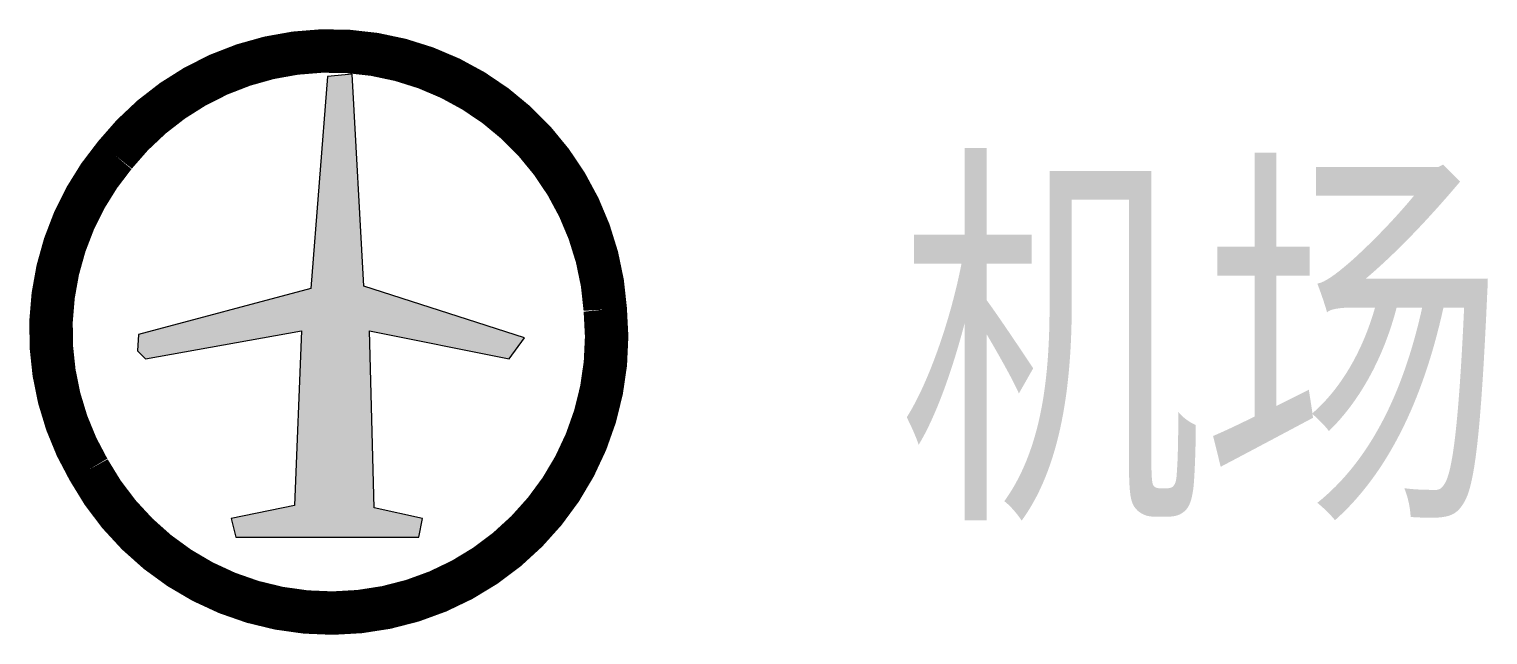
# Model space of a CAD drawing. Header units: millimetres. Extents: x -4.6 to 12.6, y -5.5 to 1.6.
import ezdxf

# ---------------------------------------------------------------- set-up
doc = ezdxf.new("R2010")
doc.units = ezdxf.units.MM
doc.layers.add('设施图块', color=7, linetype='Continuous')
doc.styles.add('设施块标注', font='SIMFANG.TTF', dxfattribs={"width": 0.75})

msp = doc.modelspace()

# ---------------------------------------------------------------- hatches: boundary and pattern name
at = {"layer": '设施图块'}
msp.add_hatch(color=5, dxfattribs=at).paths.add_polyline_path([(-1.101, 1.055), (-1.294, -1.445), (-3.327, -1.984), (-3.34, -2.177), (-3.244, -2.274), (-1.405, -1.942), (-1.488, -4), (-2.234, -4.152), (-2.179, -4.373), (-0.022, -4.373), (0.019, -4.152), (-0.548, -4.028), (-0.603, -1.942), (1.042, -2.274), (1.222, -2.025), (-0.672, -1.417), (-0.81, 1.083)])

# ---------------------------------------------------------------- linework, layer by layer
at = {"layer": '设施图块', "color": 5}
for p, q in [((-1.101, 1.055), (-1.294, -1.445)), ((-0.81, 1.083), (-1.101, 1.055)), ((-0.672, -1.417), (-0.81, 1.083)), ((-1.294, -1.445), (-3.327, -1.984)), ((1.222, -2.025), (-0.672, -1.417)), ((-3.327, -1.984), (-3.34, -2.177)), ((-3.244, -2.274), (-1.405, -1.942)), ((-1.405, -1.942), (-1.488, -4)), ((-0.548, -4.028), (-0.603, -1.942)), ((-0.603, -1.942), (1.042, -2.274)), ((1.042, -2.274), (1.222, -2.025)), ((-3.34, -2.177), (-3.244, -2.274)), ((-1.488, -4), (-2.234, -4.152)), ((0.019, -4.152), (-0.548, -4.028)), ((-2.234, -4.152), (-2.179, -4.373)), ((-0.022, -4.373), (0.019, -4.152)), ((-2.179, -4.373), (-0.022, -4.373))]:
    msp.add_line(p, q, dxfattribs=at)
at = {"layer": '设施图块', "color": 5, "const_width": 0.512}
msp.add_lwpolyline([(-3.605, 0.128, -0.688337), (2.173, -1.691, -0.817323), (-3.914, -3.579, -0.317257), (-3.605, 0.128, 1151.700502)], format="xyb", dxfattribs=at)

# ---------------------------------------------------------------- texts
at = {"layer": '设施图块', "style": '设施块标注', "width": 0.75}
msp.add_attdef('机场', (5.625, -3.797), '机场', height=3.5, dxfattribs=at)

doc.saveas('drawing.dxf')
